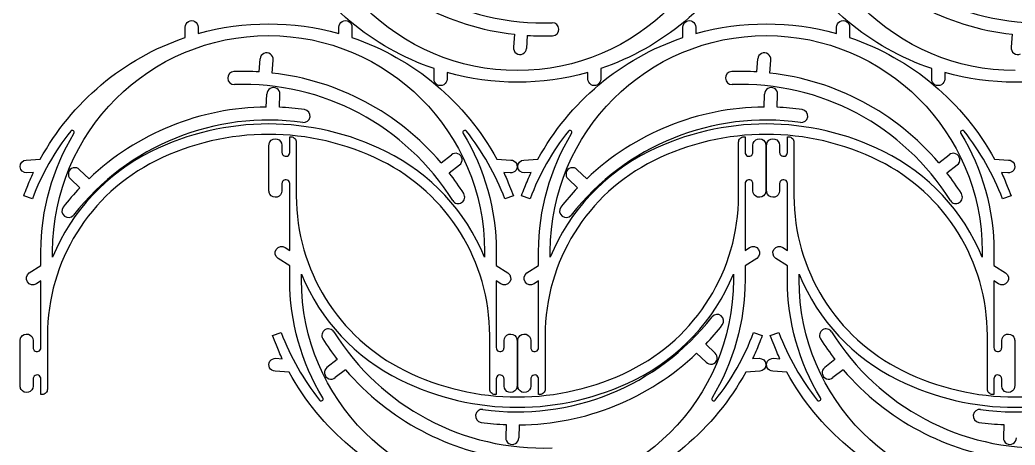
# Model space of a CAD drawing. Extents: x 5 to 3258, y 1 to 2262.
# Drawn here: x 5 to 1089, y 873 to 1336 of the extents above; entities that cross this region are included whole.
import ezdxf

# ---------------------------------------------------------------- set-up
doc = ezdxf.new("R2010")
doc.units = 0
doc.layers.add('Capa_1', color=7, linetype='CONTINUOUS')

msp = doc.modelspace()

# ---------------------------------------------------------------- linework, layer by layer
at = {"layer": 'Capa_1', "color": 7}
for points in [[(185.037468, 1316.693563), (185.037468, 1328.166111)], [(366.749713, 1328.166111), (366.749713, 1316.693563)], [(727.266492, 1316.693563), (727.266492, 1328.166111)], [(741.439723, 1328.166111), (741.439723, 1321.079496)], [(908.978737, 1328.166111), (908.978737, 1316.693563)], [(543.666788, 1320.305648), (542.783736, 1306.159959)], [(557.790383, 1319.068707), (556.907329, 1304.92302)], [(1085.895812, 1320.305648), (1085.01276, 1306.159959)], [(265.772456, 1279.303954), (266.65551, 1293.449641)], [(279.896051, 1278.067013), (280.779103, 1292.212702)], [(808.00148, 1279.303954), (808.884534, 1293.449641)], [(822.125075, 1278.067013), (823.008126, 1292.212702)], [(456.15617, 1271.467644), (456.15617, 1282.940192)], [(637.868415, 1282.940192), (637.868415, 1271.467644)], [(998.385194, 1271.467644), (998.385194, 1282.940192)], [(623.695184, 1271.467644), (623.695184, 1278.554258)], [(273.441771, 1240.93336), (274.042184, 1255.093861)], [(287.617293, 1240.687208), (288.217706, 1254.847709)], [(815.670794, 1240.93336), (816.271207, 1255.093861)], [(829.846317, 1240.687208), (830.44673, 1254.847709)], [(298.98102, 1191.503991), (298.98102, 1198.590605), (298.98102, 1208.511893)], [(793.626681, 1208.511893), (795.044007, 1208.511893), (795.044007, 1198.590605)], [(841.210044, 1191.503991), (841.210044, 1198.590605), (841.210044, 1208.511893)], [(306.067635, 1202.842573), (306.067635, 1198.590605)], [(787.957393, 1144.291124), (787.957393, 1198.590605)], [(848.296658, 1202.842573), (848.296658, 1198.590605)], [(463.858192, 1180.252608), (475.091703, 1188.894859)], [(1006.087216, 1180.252608), (1017.320727, 1188.894859)], [(80.263004, 1162.884072), (69.994393, 1172.653202)], [(472.781479, 1169.235304), (484.01499, 1177.877556)], [(622.492028, 1162.884072), (612.223416, 1172.653202)], [(1015.010503, 1169.235304), (1026.244014, 1177.877556)], [(70.236981, 1152.859861), (59.968372, 1162.628992)], [(539.173556, 1169.103314), (532.096834, 1169.477289)], [(561.919161, 1169.476892), (554.842424, 1169.102945)], [(612.466004, 1152.859861), (602.197395, 1162.628992)], [(1081.402579, 1169.103314), (1074.325858, 1169.477289)], [(795.044007, 1157.488271), (795.044007, 1084.68292)], [(560.771475, 1140.900489), (551.437499, 1144.263257)], [(294.035074, 1087.897408), (294.035272, 1087.897805)], [(294.035272, 1087.897805), (298.98102, 1084.68292)], [(836.264098, 1087.897408), (836.264296, 1087.897805)], [(836.264296, 1087.897805), (841.210044, 1084.68292)], [(298.98102, 1052.60709), (298.98102, 1067.804419), (298.979518, 1067.778907), (286.310523, 1076.014205)], [(511.168957, 1083.618337), (511.168957, 1077.537937)], [(523.924863, 1083.617572), (523.924863, 1068.420243), (523.926365, 1068.445755), (536.59536, 1060.210457)], [(807.714298, 1076.014573), (795.045291, 1067.779276), (795.043792, 1067.804787)], [(841.210044, 1052.60709), (841.210044, 1067.804419), (841.208542, 1067.778907), (828.539546, 1076.014205)], [(1053.397981, 1083.618337), (1053.397981, 1077.537937)], [(1066.153886, 1083.617572), (1066.153886, 1068.420243), (1066.155389, 1068.445755), (1078.824384, 1060.210457)], [(15.191586, 1060.210089), (27.860592, 1068.445386), (27.862092, 1068.419874)], [(557.420609, 1060.210089), (570.089616, 1068.445386), (570.091115, 1068.419874)], [(311.736926, 1052.606324), (311.736926, 1058.686724)], [(853.96595, 1052.606324), (853.96595, 1058.686724)], [(27.861876, 978.736391), (27.861876, 1051.541742)], [(528.870611, 1048.326857), (523.924863, 1051.541742)], [(528.870809, 1048.327254), (528.870611, 1048.326857)], [(570.0909, 978.736391), (570.0909, 1051.541742)], [(1071.099634, 1048.326857), (1066.153886, 1051.541742)], [(1071.099833, 1048.327254), (1071.099634, 1048.326857)], [(34.94849, 991.933537), (34.94849, 937.634057)], [(577.177514, 991.933537), (577.177514, 937.634057)], [(804.363432, 995.324173), (813.697408, 991.961405)], [(752.259834, 982.660308), (762.528442, 972.891177)], [(283.732328, 967.121348), (290.809049, 966.747373)], [(350.78136, 965.728264), (339.547849, 957.086013)], [(742.23381, 972.636097), (752.502422, 962.866967)], [(803.215746, 966.74777), (810.292483, 967.121717)], [(825.961351, 967.121348), (833.038072, 966.747373)], [(893.010384, 965.728264), (881.776873, 957.086013)], [(359.704647, 954.71096), (348.471136, 946.068709)], [(901.933671, 954.71096), (890.70016, 946.068709)], [(523.924863, 944.720671), (523.924863, 937.634057), (523.924863, 927.712769)], [(811.040518, 952.968246), (795.787724, 952.162129)], [(1066.153886, 944.720671), (1066.153886, 937.634057), (1066.153886, 927.712769), (1064.736564, 927.712769)], [(29.279202, 927.712769), (27.861876, 927.712769), (27.861876, 937.634057)], [(516.838249, 933.382089), (516.838249, 937.634057)], [(571.508226, 927.712769), (570.0909, 927.712769), (570.0909, 937.634057)], [(1059.067272, 933.382089), (1059.067272, 937.634057)], [(534.879521, 894.832961), (534.279108, 880.67246)], [(549.055044, 894.586809), (548.454631, 880.426308)], [(1077.108545, 894.832961), (1076.508132, 880.67246)]]:
    msp.add_lwpolyline(points, dxfattribs=at)
for points in [[(403.767379, 1192.537755)], [(945.996403, 1192.537755)], [(419.138504, 943.686907)], [(961.367528, 943.686907)]]:
    msp.add_lwpolyline(points, close=True, dxfattribs=at)
for points in [[(547.012512, 1280.784557), (417.090859, 1280.784557), (311.761626, 1386.093767), (311.736926, 1516.015417)], [(782.288099, 1516.015417), (782.263398, 1386.093767), (676.934165, 1280.784557), (547.012512, 1280.784557)], [(1089.241536, 1280.784557), (959.319883, 1280.784557), (853.99065, 1386.093767), (853.96595, 1516.015417)], [(347.079585, 1459.27992), (398.062337, 1377.690465), (488.699797, 1329.497672), (584.849714, 1332.8553)], [(889.308609, 1459.27992), (940.291361, 1377.690465), (1030.928821, 1329.497672), (1127.078738, 1332.8553)], [(456.15617, 1282.940192), (388.731204, 1305.754935), (332.357393, 1353.101311), (298.237096, 1415.570854)], [(359.704647, 1418.120053), (406.385055, 1363.34459), (472.152518, 1328.37541), (543.666788, 1320.305648)], [(795.787724, 1415.571222), (761.667442, 1353.101495), (705.293531, 1305.754974), (637.868415, 1282.940192)], [(998.385194, 1282.940192), (930.960228, 1305.754935), (874.586417, 1353.101311), (840.46612, 1415.570854)], [(901.933671, 1418.120053), (948.614079, 1363.34459), (1014.381542, 1328.37541), (1085.895812, 1320.305648)], [(185.037468, 1328.166111), (185.037468, 1330.697914), (186.388169, 1333.037398), (188.580776, 1334.3033)], [(188.580776, 1334.3033), (190.773382, 1335.569202), (193.474785, 1335.569202), (195.667391, 1334.3033)], [(195.667391, 1334.3033), (197.859998, 1333.037398), (199.210699, 1330.697914), (199.210699, 1328.166111)], [(199.210699, 1321.079496), (249.361464, 1335.17173), (302.42572, 1335.17173), (352.576485, 1321.079496)], [(352.576485, 1328.166111), (352.576485, 1330.697914), (353.927186, 1333.037397), (356.119792, 1334.303298)], [(356.119792, 1334.303298), (358.312398, 1335.5692), (361.0138, 1335.5692), (363.206406, 1334.303298)], [(363.206406, 1334.303298), (365.399012, 1333.037397), (366.749713, 1330.697914), (366.749713, 1328.166111)], [(727.266492, 1328.166111), (727.266492, 1330.697914), (728.617193, 1333.037398), (730.8098, 1334.3033)], [(730.8098, 1334.3033), (733.002406, 1335.569202), (735.703809, 1335.569202), (737.896415, 1334.3033)], [(737.896415, 1334.3033), (740.089022, 1333.037398), (741.439723, 1330.697914), (741.439723, 1328.166111)], [(741.439723, 1321.079496), (791.590488, 1335.17173), (844.654744, 1335.17173), (894.805508, 1321.079496)], [(894.805508, 1328.166111), (894.805508, 1330.697914), (896.156209, 1333.037397), (898.348816, 1334.303298)], [(898.348816, 1334.303298), (900.541422, 1335.5692), (903.242824, 1335.5692), (905.43543, 1334.303298)], [(905.43543, 1334.303298), (907.628036, 1333.037397), (908.978737, 1330.697914), (908.978737, 1328.166111)], [(199.210699, 1328.166111), (199.210699, 1328.166111), (199.210699, 1321.079496), (199.210699, 1321.079496)], [(352.576485, 1321.079496), (352.576485, 1321.079496), (352.576485, 1328.166111), (352.576485, 1328.166111)], [(592.177944, 1326.020229), (592.04138, 1329.931143), (588.760655, 1332.991089), (584.849714, 1332.8553)], [(585.344322, 1318.690648), (589.255209, 1318.827984), (592.314507, 1322.109315), (592.177944, 1326.020229)], [(894.805508, 1321.079496), (894.805508, 1321.079496), (894.805508, 1328.166111), (894.805508, 1328.166111)], [(27.118159, 1184.062533), (61.238441, 1246.53226), (117.612352, 1293.878781), (185.037468, 1316.693563)], [(40.617785, 1083.618337), (40.642485, 1213.539988), (145.971718, 1318.849198), (275.893371, 1318.849198)], [(275.893371, 1318.849198), (405.815024, 1318.849198), (511.144257, 1213.539988), (511.168957, 1083.618337)], [(366.749713, 1316.693563), (434.174679, 1293.87882), (490.54849, 1246.532444), (524.668787, 1184.062901)], [(557.790383, 1319.068707), (566.963469, 1318.496063), (576.158978, 1318.369894), (585.344322, 1318.690648)], [(569.347182, 1184.062533), (603.467465, 1246.53226), (659.841376, 1293.878781), (727.266492, 1316.693563)], [(582.846808, 1083.618337), (582.871509, 1213.539988), (688.200742, 1318.849198), (818.122395, 1318.849198)], [(818.122395, 1318.849198), (948.044047, 1318.849198), (1053.373281, 1213.539988), (1053.397981, 1083.618337)], [(908.978737, 1316.693563), (976.403703, 1293.87882), (1032.777513, 1246.532444), (1066.897811, 1184.062901)], [(542.783736, 1306.159959), (542.49486, 1303.600495), (543.616573, 1301.08565), (545.713939, 1299.590537)], [(552.879798, 1298.962953), (555.205124, 1300.070729), (556.746906, 1302.352305), (556.907329, 1304.92302)], [(1085.01276, 1306.159959), (1084.723884, 1303.600495), (1085.845597, 1301.08565), (1087.942963, 1299.590537)], [(270.683041, 1299.409708), (268.357715, 1298.301932), (266.815933, 1296.020355), (266.65551, 1293.449641)], [(277.8489, 1298.782124), (275.751534, 1300.277238), (273.008367, 1300.517483), (270.683041, 1299.409708)], [(280.779103, 1292.212702), (281.067979, 1294.772166), (279.946266, 1297.287011), (277.8489, 1298.782124)], [(545.713939, 1299.590537), (547.811305, 1298.095423), (550.554472, 1297.855178), (552.879798, 1298.962953)], [(812.912065, 1299.409708), (810.586739, 1298.301932), (809.044957, 1296.020355), (808.884534, 1293.449641)], [(820.077924, 1298.782124), (817.980558, 1300.277238), (815.237391, 1300.517483), (812.912065, 1299.409708)], [(823.008126, 1292.212702), (823.297003, 1294.772166), (822.17529, 1297.287011), (820.077924, 1298.782124)], [(1087.942963, 1299.590537), (1090.040329, 1298.095423), (1092.783496, 1297.855178), (1095.108822, 1298.962953)], [(238.218517, 1279.682013), (234.307631, 1279.544677), (231.248333, 1276.263346), (231.384896, 1272.352432)], [(265.772456, 1279.303954), (256.59937, 1279.876598), (247.403861, 1280.002767), (238.218517, 1279.682013)], [(780.447541, 1279.682013), (776.536654, 1279.544677), (773.477356, 1276.263346), (773.613919, 1272.352432)], [(808.00148, 1279.303954), (798.828394, 1279.876598), (789.632885, 1280.002767), (780.447541, 1279.682013)], [(231.384896, 1272.352432), (231.521459, 1268.441518), (234.802184, 1265.381572), (238.713125, 1265.517361)], [(476.483254, 1139.092741), (425.500502, 1220.682196), (334.863042, 1268.874989), (238.713125, 1265.517361)], [(463.858192, 1180.252608), (417.177784, 1235.028071), (351.410321, 1269.997251), (279.896051, 1278.067013)], [(459.699477, 1265.330456), (457.506871, 1266.596358), (456.15617, 1268.935841), (456.15617, 1271.467644)], [(470.329398, 1271.467644), (470.329398, 1268.935841), (468.978697, 1266.596358), (466.786091, 1265.330456)], [(623.695184, 1278.554258), (573.544419, 1264.462024), (520.480163, 1264.462024), (470.329398, 1278.554258)], [(470.329398, 1278.554258), (470.329398, 1278.554258), (470.329398, 1271.467644), (470.329398, 1271.467644)], [(627.238492, 1265.330455), (625.045885, 1266.596357), (623.695184, 1268.93584), (623.695184, 1271.467644)], [(637.868415, 1271.467644), (637.868415, 1268.93584), (636.517714, 1266.596357), (634.325107, 1265.330455)], [(773.613919, 1272.352432), (773.750482, 1268.441518), (777.031208, 1265.381572), (780.942149, 1265.517361)], [(1018.712278, 1139.092741), (967.729526, 1220.682196), (877.092066, 1268.874989), (780.942149, 1265.517361)], [(1006.087216, 1180.252608), (959.406808, 1235.028071), (893.639345, 1269.997251), (822.125075, 1278.067013)], [(1001.928501, 1265.330456), (999.735895, 1266.596358), (998.385194, 1268.935841), (998.385194, 1271.467644)], [(1012.558422, 1271.467644), (1012.558422, 1268.935841), (1011.207721, 1266.596358), (1009.015115, 1265.330456)], [(1165.924208, 1278.554258), (1115.773443, 1264.462024), (1062.709187, 1264.462024), (1012.558422, 1278.554258)], [(1012.558422, 1278.554258), (1012.558422, 1278.554258), (1012.558422, 1271.467644), (1012.558422, 1271.467644)], [(277.643056, 1261.32092), (275.400913, 1260.053254), (274.022464, 1257.669476), (274.042184, 1255.093861)], [(284.8352, 1261.196031), (282.638421, 1262.540777), (279.885199, 1262.588585), (277.643056, 1261.32092)], [(288.217706, 1254.847709), (288.326835, 1257.421087), (287.031979, 1259.851286), (284.8352, 1261.196031)], [(466.786091, 1265.330456), (464.593485, 1264.064555), (461.892083, 1264.064555), (459.699477, 1265.330456)], [(634.325107, 1265.330455), (632.132501, 1264.064553), (629.431098, 1264.064553), (627.238492, 1265.330455)], [(819.872079, 1261.32092), (817.629937, 1260.053254), (816.251488, 1257.669476), (816.271207, 1255.093861)], [(827.064224, 1261.196031), (824.867445, 1262.540777), (822.114222, 1262.588585), (819.872079, 1261.32092)], [(830.44673, 1254.847709), (830.555859, 1257.421087), (829.261003, 1259.851286), (827.064224, 1261.196031)], [(1009.015115, 1265.330456), (1006.822509, 1264.064555), (1004.121107, 1264.064555), (1001.928501, 1265.330456)], [(313.087291, 1224.147667), (217.815061, 1237.537304), (122.636604, 1199.082711), (63.404721, 1123.26936)], [(273.441771, 1240.93336), (201.475743, 1240.383082), (132.413287, 1212.480039), (80.263004, 1162.884072)], [(315.059799, 1238.183022), (305.958304, 1239.46215), (296.799983, 1240.297866), (287.617293, 1240.687208)], [(321.089835, 1230.179286), (321.634452, 1234.0545), (318.934906, 1237.637639), (315.059799, 1238.183022)], [(855.316315, 1224.147667), (760.044085, 1237.537304), (664.865628, 1199.082711), (605.633744, 1123.26936)], [(815.670794, 1240.93336), (743.704767, 1240.383082), (674.642311, 1212.480039), (622.492028, 1162.884072)], [(857.288823, 1238.183022), (848.187327, 1239.46215), (839.029007, 1240.297866), (829.846317, 1240.687208)], [(863.318859, 1230.179286), (863.863476, 1234.0545), (861.163929, 1237.637639), (857.288823, 1238.183022)], [(403.767379, 1192.537755), (323.203345, 1232.508707), (228.583394, 1232.508707), (148.01936, 1192.537755)], [(313.087291, 1224.147667), (316.962614, 1223.603816), (320.545219, 1226.304071), (321.089835, 1230.179286)], [(945.996403, 1192.537755), (865.432369, 1232.508707), (770.812417, 1232.508707), (690.248383, 1192.537755)], [(855.316315, 1224.147667), (859.191637, 1223.603816), (862.774242, 1226.304071), (863.318859, 1230.179286)], [(60.378409, 1214.734986), (42.69731, 1192.436039), (28.584036, 1167.528122), (18.542451, 1140.900489)], [(63.258772, 1215.159307), (62.337228, 1215.800611), (61.075871, 1215.614794), (60.378409, 1214.734986)], [(63.861686, 1212.310967), (64.444342, 1213.270669), (64.180317, 1214.518002), (63.258772, 1215.159307)], [(398.728003, 1182.380596), (321.338908, 1220.776336), (230.447823, 1220.776336), (153.058728, 1182.380596)], [(488.528197, 1215.159699), (487.606647, 1214.518402), (487.342611, 1213.271071), (487.92526, 1212.311364)], [(491.408557, 1214.735355), (490.711103, 1215.615169), (489.449747, 1215.800996), (488.528197, 1215.159699)], [(533.244497, 1140.900857), (523.202918, 1167.52849), (509.08965, 1192.436406), (491.408557, 1214.735355)], [(602.607432, 1214.734986), (584.926334, 1192.436039), (570.813059, 1167.528122), (560.771475, 1140.900489)], [(605.487796, 1215.159307), (604.566251, 1215.800611), (603.304894, 1215.614794), (602.607432, 1214.734986)], [(606.09071, 1212.310967), (606.673366, 1213.270669), (606.40934, 1214.518002), (605.487796, 1215.159307)], [(940.957027, 1182.380596), (863.567931, 1220.776336), (772.676847, 1220.776336), (695.287751, 1182.380596)], [(1030.75722, 1215.159699), (1029.83567, 1214.518402), (1029.571635, 1213.271071), (1030.154283, 1212.311364)], [(1033.637581, 1214.735355), (1032.940126, 1215.615169), (1031.67877, 1215.800996), (1030.75722, 1215.159699)], [(1075.473521, 1140.900857), (1065.431942, 1167.52849), (1051.318673, 1192.436406), (1033.637581, 1214.735355)], [(27.862092, 1083.617204), (27.862099, 1129.000766), (40.313937, 1173.51443), (63.861686, 1212.310967)], [(277.299099, 1202.920724), (278.929605, 1205.663233), (282.191794, 1206.977966), (285.268332, 1206.132499)], [(285.268332, 1206.132499), (288.34487, 1205.287032), (290.477062, 1202.489862), (290.477083, 1199.299266)], [(298.98102, 1208.511893), (298.98102, 1208.511893), (300.398343, 1208.511893), (300.398343, 1208.511893)], [(300.398343, 1208.511893), (301.901938, 1208.511893), (303.343949, 1207.914591), (304.407148, 1206.851386)], [(304.407148, 1206.851386), (305.470347, 1205.788181), (306.067642, 1204.346168), (306.067635, 1202.842573)], [(487.92526, 1212.311364), (511.473017, 1173.51482), (523.924858, 1129.001145), (523.924863, 1083.617572)], [(570.091115, 1083.617204), (570.091123, 1129.000766), (582.542961, 1173.51443), (606.09071, 1212.310967)], [(787.957393, 1202.842573), (787.957385, 1204.346167), (788.55468, 1205.788181), (789.617879, 1206.851385)], [(789.617879, 1206.851385), (790.681077, 1207.914589), (792.123087, 1208.511892), (793.626681, 1208.511893)], [(803.547944, 1199.299266), (803.547964, 1202.489863), (805.680157, 1205.287035), (808.756696, 1206.132502)], [(808.756696, 1206.132502), (811.833235, 1206.97797), (815.095425, 1205.663235), (816.72593, 1202.920724)], [(819.528123, 1202.920724), (821.158628, 1205.663233), (824.420818, 1206.977966), (827.497355, 1206.132499)], [(827.497355, 1206.132499), (830.573893, 1205.287032), (832.706085, 1202.489862), (832.706107, 1199.299266)], [(841.210044, 1208.511893), (841.210044, 1208.511893), (842.627367, 1208.511893), (842.627367, 1208.511893)], [(842.627367, 1208.511893), (844.130961, 1208.511893), (845.572972, 1207.914591), (846.636171, 1206.851386)], [(846.636171, 1206.851386), (847.699371, 1205.788181), (848.296666, 1204.346168), (848.296658, 1202.842573)], [(1030.154283, 1212.311364), (1053.70204, 1173.51482), (1066.153881, 1129.001145), (1066.153886, 1083.617572)], [(276.303855, 1199.299266), (276.303864, 1200.573958), (276.647687, 1201.82505), (277.299099, 1202.920724)], [(276.303855, 1149.692995), (276.303855, 1149.692995), (276.303855, 1199.299266), (276.303855, 1199.299266)], [(290.477083, 1199.299266), (290.477083, 1199.299266), (290.477083, 1191.503991), (290.477083, 1191.503991)], [(306.067635, 1198.590605), (306.067635, 1198.590605), (306.067635, 1144.291124), (306.067635, 1144.291124)], [(787.957393, 1198.590605), (787.957393, 1198.590605), (787.957393, 1202.842573), (787.957393, 1202.842573)], [(795.044007, 1198.590605), (795.044007, 1198.590605), (795.044007, 1191.503991), (795.044007, 1191.503991)], [(803.547944, 1191.503991), (803.547944, 1191.503991), (803.547944, 1199.299266), (803.547944, 1199.299266)], [(816.72593, 1202.920724), (817.377342, 1201.82505), (817.721165, 1200.573958), (817.721173, 1199.299266)], [(817.721173, 1199.299266), (817.721173, 1199.299266), (817.721173, 1149.692995), (817.721173, 1149.692995)], [(818.532879, 1199.299266), (818.532887, 1200.573958), (818.876711, 1201.82505), (819.528123, 1202.920724)], [(818.532879, 1149.692995), (818.532879, 1149.692995), (818.532879, 1199.299266), (818.532879, 1199.299266)], [(832.706107, 1199.299266), (832.706107, 1199.299266), (832.706107, 1191.503991), (832.706107, 1191.503991)], [(848.296658, 1198.590605), (848.296658, 1198.590605), (848.296658, 1144.291124), (848.296658, 1144.291124)], [(5.167833, 1175.805937), (4.961376, 1179.712286), (7.959169, 1183.047095), (11.865365, 1183.256416)], [(11.865365, 1183.256416), (11.865365, 1183.256416), (27.118159, 1184.062533), (27.118159, 1184.062533)], [(153.058728, 1182.380596), (80.710419, 1146.485783), (34.948481, 1072.696867), (34.94849, 991.933537)], [(148.01936, 1192.537755), (99.486351, 1168.458634), (61.328409, 1127.601168), (40.617785, 1077.537937)], [(290.477083, 1191.503991), (290.477084, 1190.376299), (290.925058, 1189.294794), (291.722457, 1188.497395)], [(291.722457, 1188.497395), (292.938511, 1187.281341), (294.767358, 1186.917561), (296.35621, 1187.575684)], [(296.35621, 1187.575684), (297.945062, 1188.233808), (298.98102, 1189.78423), (298.98102, 1191.503991)], [(516.838249, 991.933537), (516.838256, 1072.696869), (471.076315, 1146.485785), (398.728003, 1182.380596)], [(511.168957, 1077.537937), (490.458332, 1127.601168), (452.300389, 1168.458635), (403.767379, 1192.537755)], [(482.176503, 1190.139107), (479.764193, 1191.041848), (477.052063, 1190.565538), (475.091703, 1188.894859)], [(486.703854, 1184.549328), (486.321926, 1187.096545), (484.588813, 1189.236366), (482.176503, 1190.139107)], [(484.01499, 1177.877556), (486.056459, 1179.448093), (487.085782, 1182.002112), (486.703854, 1184.549328)], [(524.668787, 1184.062901), (524.668787, 1184.062901), (539.92159, 1183.256813), (539.92159, 1183.256813)], [(539.92159, 1183.256813), (542.449869, 1183.123189), (544.714808, 1181.650895), (545.863227, 1179.39453)], [(547.396857, 1175.805937), (547.1904, 1179.712286), (550.188193, 1183.047095), (554.094389, 1183.256416)], [(554.094389, 1183.256416), (554.094389, 1183.256416), (569.347182, 1184.062533), (569.347182, 1184.062533)], [(695.287751, 1182.380596), (622.939442, 1146.485783), (577.177505, 1072.696867), (577.177514, 991.933537)], [(690.248383, 1192.537755), (641.715374, 1168.458634), (603.557433, 1127.601168), (582.846808, 1077.537937)], [(795.044007, 1191.503991), (795.044008, 1189.784231), (796.079967, 1188.233811), (797.668817, 1187.575687)], [(797.668817, 1187.575687), (799.257667, 1186.917564), (801.086513, 1187.281343), (802.302568, 1188.497395)], [(802.302568, 1188.497395), (803.099968, 1189.294793), (803.547943, 1190.376298), (803.547944, 1191.503991)], [(832.706107, 1191.503991), (832.706107, 1190.376299), (833.154081, 1189.294794), (833.95148, 1188.497395)], [(833.95148, 1188.497395), (835.167535, 1187.281341), (836.996382, 1186.917561), (838.585234, 1187.575684)], [(838.585234, 1187.575684), (840.174085, 1188.233808), (841.210044, 1189.78423), (841.210044, 1191.503991)], [(1059.067272, 991.933537), (1059.06728, 1072.696869), (1013.305339, 1146.485785), (940.957027, 1182.380596)], [(1053.397981, 1077.537937), (1032.687355, 1127.601168), (994.529413, 1168.458635), (945.996403, 1192.537755)], [(1024.405527, 1190.139107), (1021.993217, 1191.041848), (1019.281087, 1190.565538), (1017.320727, 1188.894859)], [(1028.932878, 1184.549328), (1028.55095, 1187.096545), (1026.817836, 1189.236366), (1024.405527, 1190.139107)], [(1026.244014, 1177.877556), (1028.285482, 1179.448093), (1029.314805, 1182.002112), (1028.932878, 1184.549328)], [(1066.897811, 1184.062901), (1066.897811, 1184.062901), (1082.150614, 1183.256813), (1082.150614, 1183.256813)], [(1082.150614, 1183.256813), (1084.678893, 1183.123189), (1086.943832, 1181.650895), (1088.09225, 1179.39453)], [(12.6134, 1169.102945), (8.706902, 1168.899352), (5.37429, 1171.899589), (5.167833, 1175.805937)], [(63.078425, 1174.631281), (60.584941, 1173.985645), (58.637628, 1172.038684), (57.991543, 1169.545317)], [(69.994393, 1172.653202), (68.219415, 1174.519687), (65.571909, 1175.276916), (63.078425, 1174.631281)], [(545.489209, 1172.31778), (544.109348, 1170.195038), (541.701835, 1168.96969), (539.173556, 1169.103314)], [(545.863227, 1179.39453), (547.011645, 1177.138164), (546.86907, 1174.440522), (545.489209, 1172.31778)], [(554.842424, 1169.102945), (550.935925, 1168.899352), (547.603314, 1171.899589), (547.396857, 1175.805937)], [(605.307449, 1174.631281), (602.813964, 1173.985645), (600.866652, 1172.038684), (600.220566, 1169.545317)], [(612.223416, 1172.653202), (610.448439, 1174.519687), (607.800933, 1175.276916), (605.307449, 1174.631281)], [(1087.718233, 1172.31778), (1086.338372, 1170.195038), (1083.930858, 1168.96969), (1081.402579, 1169.103314)], [(1088.09225, 1179.39453), (1089.240668, 1177.138164), (1089.098094, 1174.440522), (1087.718233, 1172.31778)], [(19.690137, 1169.476892), (19.690137, 1169.476892), (12.6134, 1169.102945), (12.6134, 1169.102945)], [(12.734638, 1153.538416), (14.889587, 1158.921126), (17.209178, 1164.236451), (19.690137, 1169.476892)], [(57.991543, 1169.545317), (57.345457, 1167.051949), (58.102208, 1164.404307), (59.968372, 1162.628992)], [(291.722457, 1160.494781), (290.925079, 1159.697403), (290.477106, 1158.615933), (290.477083, 1157.488271)], [(296.356171, 1161.416508), (294.767327, 1162.07461), (292.9385, 1161.710825), (291.722457, 1160.494781)], [(298.98102, 1157.488271), (298.980986, 1159.208016), (297.945015, 1160.758406), (296.356171, 1161.416508)], [(488.502864, 1146.603465), (483.632404, 1154.397822), (478.385745, 1161.950691), (472.781479, 1169.235304)], [(532.096834, 1169.477289), (534.375444, 1164.664226), (536.517973, 1159.787909), (538.521871, 1154.854145)], [(554.963661, 1153.538416), (557.118611, 1158.921126), (559.438202, 1164.236451), (561.919161, 1169.476892)], [(600.220566, 1169.545317), (599.574481, 1167.051949), (600.331232, 1164.404307), (602.197395, 1162.628992)], [(797.668856, 1161.416505), (796.080014, 1160.758403), (795.044043, 1159.208015), (795.044007, 1157.488271)], [(802.302568, 1160.494781), (801.086524, 1161.710823), (799.257699, 1162.074607), (797.668856, 1161.416505)], [(803.547944, 1157.488271), (803.54792, 1158.615934), (803.099947, 1159.697404), (802.302568, 1160.494781)], [(833.95148, 1160.494781), (833.154102, 1159.697403), (832.70613, 1158.615933), (832.706107, 1157.488271)], [(838.585194, 1161.416508), (836.99635, 1162.07461), (835.167524, 1161.710825), (833.95148, 1160.494781)], [(841.210044, 1157.488271), (841.21001, 1159.208016), (840.174038, 1160.758406), (838.585194, 1161.416508)], [(1030.731888, 1146.603465), (1025.861428, 1154.397822), (1020.614768, 1161.950691), (1015.010503, 1169.235304)], [(1074.325858, 1169.477289), (1076.604467, 1164.664226), (1078.746996, 1159.787909), (1080.750894, 1154.854145)], [(9.208475, 1144.263257), (10.329655, 1147.375314), (11.505223, 1150.467507), (12.734638, 1153.538416)], [(70.236981, 1152.859861), (63.901964, 1146.200958), (57.894553, 1139.237889), (52.23604, 1131.995331)], [(277.299099, 1146.07148), (276.647677, 1147.167171), (276.303854, 1148.418284), (276.303855, 1149.692995)], [(290.477083, 1149.692995), (290.477087, 1146.502389), (288.344904, 1143.705196), (285.268359, 1142.859713)], [(290.477083, 1157.488271), (290.477083, 1157.488271), (290.477083, 1149.692995), (290.477083, 1149.692995)], [(298.98102, 1084.68292), (298.98102, 1084.68292), (298.98102, 1157.488271), (298.98102, 1157.488271)], [(538.521871, 1154.854145), (539.944562, 1151.351377), (541.297034, 1147.820498), (542.578475, 1144.263626)], [(551.437499, 1144.263257), (552.558679, 1147.375314), (553.734246, 1150.467507), (554.963661, 1153.538416)], [(612.466004, 1152.859861), (606.130987, 1146.200958), (600.123577, 1139.237889), (594.465063, 1131.995331)], [(808.756669, 1142.85971), (805.680123, 1143.705192), (803.547939, 1146.502388), (803.547944, 1149.692995)], [(803.547944, 1149.692995), (803.547944, 1149.692995), (803.547944, 1157.488271), (803.547944, 1157.488271)], [(817.721173, 1149.692995), (817.721175, 1148.418284), (817.377352, 1147.167171), (816.72593, 1146.07148)], [(819.528123, 1146.07148), (818.876701, 1147.167171), (818.532877, 1148.418284), (818.532879, 1149.692995)], [(832.706107, 1149.692995), (832.706111, 1146.502389), (830.573927, 1143.705196), (827.497383, 1142.859713)], [(832.706107, 1157.488271), (832.706107, 1157.488271), (832.706107, 1149.692995), (832.706107, 1149.692995)], [(841.210044, 1084.68292), (841.210044, 1084.68292), (841.210044, 1157.488271), (841.210044, 1157.488271)], [(1080.750894, 1154.854145), (1082.173585, 1151.351377), (1083.526057, 1147.820498), (1084.807499, 1144.263626)], [(18.542451, 1140.900489), (18.542451, 1140.900489), (9.208475, 1144.263257), (9.208475, 1144.263257)], [(285.268359, 1142.859713), (282.191814, 1142.014231), (278.92961, 1143.328963), (277.299099, 1146.07148)], [(306.067635, 1144.291124), (306.067627, 1063.527793), (351.829568, 989.738876), (424.17788, 953.844066)], [(476.483254, 1139.092741), (478.55765, 1135.774492), (482.929019, 1134.765747), (486.247679, 1136.839487)], [(486.247679, 1136.839487), (489.566338, 1138.913226), (490.575947, 1143.284396), (488.502864, 1146.603465)], [(542.578475, 1144.263626), (542.578475, 1144.263626), (533.244497, 1140.900857), (533.244497, 1140.900857)], [(669.847156, 953.844066), (742.195464, 989.738879), (787.957402, 1063.527795), (787.957393, 1144.291124)], [(816.72593, 1146.07148), (815.09542, 1143.328961), (811.833215, 1142.014227), (808.756669, 1142.85971)], [(827.497383, 1142.859713), (824.420838, 1142.014231), (821.158634, 1143.328963), (819.528123, 1146.07148)], [(848.296658, 1144.291124), (848.296651, 1063.527793), (894.058592, 989.738876), (966.406904, 953.844066)], [(1018.712278, 1139.092741), (1020.786673, 1135.774492), (1025.158043, 1134.765747), (1028.476702, 1136.839487)], [(1028.476702, 1136.839487), (1031.795362, 1138.913226), (1032.804971, 1143.284396), (1030.731888, 1146.603465)], [(1084.807499, 1144.263626), (1084.807499, 1144.263626), (1075.473521, 1140.900857), (1075.473521, 1140.900857)], [(52.23604, 1131.995331), (49.827376, 1128.91114), (50.374543, 1124.458383), (53.458257, 1122.049109)], [(594.465063, 1131.995331), (592.0564, 1128.91114), (592.603566, 1124.458383), (595.687281, 1122.049109)], [(53.458257, 1122.049109), (56.541972, 1119.639836), (60.994837, 1120.186122), (63.404721, 1123.26936)], [(595.687281, 1122.049109), (598.770996, 1119.639836), (603.223861, 1120.186122), (605.633744, 1123.26936)], [(286.310523, 1076.014205), (283.039913, 1078.15159), (282.116257, 1082.532867), (284.245663, 1085.808678)], [(284.245663, 1085.808678), (286.375069, 1089.084489), (290.754082, 1090.018822), (294.035074, 1087.897408)], [(795.044007, 1084.68292), (795.044007, 1084.68292), (799.989741, 1087.897805), (799.989741, 1087.897805)], [(799.989741, 1087.897805), (803.270927, 1090.02386), (807.654057, 1089.090868), (809.784924, 1085.812805)], [(809.784924, 1085.812805), (811.915791, 1082.534741), (810.989231, 1078.150248), (807.714298, 1076.014573)], [(828.539546, 1076.014205), (825.268936, 1078.15159), (824.34528, 1082.532867), (826.474687, 1085.808678)], [(826.474687, 1085.808678), (828.604093, 1089.084489), (832.983106, 1090.018822), (836.264098, 1087.897408)], [(27.862092, 1068.419874), (27.862092, 1068.419874), (27.862092, 1083.617203), (27.862092, 1083.617204)], [(40.617785, 1077.537937), (40.617785, 1077.537937), (40.617785, 1083.618337), (40.617785, 1083.618337)], [(570.091115, 1068.419874), (570.091115, 1068.419874), (570.091115, 1083.617203), (570.091115, 1083.617204)], [(582.846808, 1077.537937), (582.846808, 1077.537937), (582.846808, 1083.618337), (582.846808, 1083.618337)], [(795.043792, 1067.804787), (795.043792, 1067.804787), (795.043792, 1052.607458), (795.043792, 1052.607458)], [(13.120959, 1050.411857), (10.990092, 1053.68992), (11.916652, 1058.074414), (15.191586, 1060.210089)], [(334.980624, 923.913298), (311.432866, 962.709842), (298.981026, 1007.223517), (298.98102, 1052.60709)], [(311.736926, 1058.686724), (332.447551, 1008.623494), (370.605494, 967.766027), (419.138504, 943.686907)], [(547.012512, 817.375464), (417.090859, 817.375464), (311.761626, 922.684674), (311.736926, 1052.606324)], [(536.59536, 1060.210457), (539.865971, 1058.073072), (540.789626, 1053.691794), (538.66022, 1050.415984)], [(782.288099, 1052.606324), (782.263398, 922.684674), (676.934165, 817.375464), (547.012512, 817.375464)], [(555.349983, 1050.411857), (553.219116, 1053.68992), (554.145676, 1058.074414), (557.420609, 1060.210089)], [(674.886523, 943.686907), (723.419532, 967.766027), (761.577474, 1008.623494), (782.288099, 1058.686724)], [(795.043792, 1052.607458), (795.043784, 1007.223896), (782.591946, 962.710231), (759.044197, 923.913695)], [(782.288099, 1058.686724), (782.288099, 1058.686724), (782.288099, 1052.606324), (782.288099, 1052.606324)], [(877.209647, 923.913298), (853.66189, 962.709842), (841.210049, 1007.223517), (841.210044, 1052.60709)], [(853.96595, 1058.686724), (874.676575, 1008.623494), (912.834518, 967.766027), (961.367528, 943.686907)], [(1089.241536, 817.375464), (959.319883, 817.375464), (853.99065, 922.684674), (853.96595, 1052.606324)], [(1078.824384, 1060.210457), (1082.094994, 1058.073072), (1083.01865, 1053.691794), (1080.889244, 1050.415984)], [(22.916142, 1048.326857), (19.634956, 1046.200802), (15.251827, 1047.133794), (13.120959, 1050.411857)], [(27.861876, 1051.541742), (27.861876, 1051.541742), (22.916142, 1048.326857), (22.916142, 1048.326857)], [(523.924863, 1051.541742), (523.924863, 1051.541742), (523.924863, 978.736391), (523.924863, 978.736391)], [(538.66022, 1050.415984), (536.530814, 1047.140173), (532.151801, 1046.205839), (528.870809, 1048.327254)], [(565.145166, 1048.326857), (561.86398, 1046.200802), (557.48085, 1047.133794), (555.349983, 1050.411857)], [(570.0909, 1051.541742), (570.0909, 1051.541742), (565.145166, 1048.326857), (565.145166, 1048.326857)], [(1066.153886, 1051.541742), (1066.153886, 1051.541742), (1066.153886, 978.736391), (1066.153886, 978.736391)], [(1080.889244, 1050.415984), (1078.759837, 1047.140173), (1074.380825, 1046.205839), (1071.099833, 1048.327254)], [(509.409523, 911.372503), (604.681753, 897.982866), (699.86021, 936.437459), (759.092094, 1012.250809)], [(769.038557, 1013.47106), (765.954842, 1015.880333), (761.501977, 1015.334048), (759.092094, 1012.250809)], [(770.260774, 1003.524838), (772.669438, 1006.60903), (772.122272, 1011.061787), (769.038557, 1013.47106)], [(1051.638547, 911.372503), (1146.910776, 897.982866), (1242.089234, 936.437459), (1301.321117, 1012.250809)], [(337.315161, 998.124081), (333.996501, 996.050342), (332.986892, 991.679172), (335.059975, 988.360103)], [(347.079585, 995.870827), (345.005189, 999.189076), (340.63382, 1000.197821), (337.315161, 998.124081)], [(752.259834, 982.660308), (758.594851, 989.319211), (764.602261, 996.28228), (770.260774, 1003.524838)], [(879.544184, 998.124081), (876.225525, 996.050342), (875.215916, 991.679172), (877.288999, 988.360103)], [(889.308609, 995.870827), (887.234213, 999.189076), (882.862844, 1000.197821), (879.544184, 998.124081)], [(5.18471, 986.531666), (5.184708, 987.806378), (5.528532, 989.05749), (6.179953, 990.153181)], [(6.179953, 990.153181), (7.810463, 992.895701), (11.072669, 994.210434), (14.149215, 993.364952)], [(14.149215, 993.364952), (17.225761, 992.519469), (19.357944, 989.722274), (19.357939, 986.531666)], [(280.327408, 991.961036), (280.327408, 991.961036), (289.661386, 995.323805), (289.661386, 995.323805)], [(284.384013, 981.370517), (282.961322, 984.873284), (281.608849, 988.404164), (280.327408, 991.961036)], [(289.661386, 995.323805), (299.702965, 968.696172), (313.816234, 943.788256), (331.497326, 921.489307)], [(335.059975, 988.360103), (339.930435, 980.565746), (345.177095, 973.012877), (350.78136, 965.728264)], [(347.079585, 995.870827), (398.062337, 914.281372), (488.699797, 866.088579), (584.849714, 869.446207)], [(516.838249, 937.634057), (516.838249, 937.634057), (516.838249, 991.933537), (516.838249, 991.933537)], [(532.4288, 986.531666), (532.428796, 989.722273), (534.560979, 992.519466), (537.637524, 993.364948)], [(537.637524, 993.364948), (540.714069, 994.210431), (543.976273, 992.895699), (545.606784, 990.153181)], [(545.606784, 990.153181), (546.258206, 989.05749), (546.60203, 987.806378), (546.602028, 986.531666)], [(547.413734, 986.531666), (547.413732, 987.806378), (547.757555, 989.05749), (548.408977, 990.153181)], [(548.408977, 990.153181), (550.039487, 992.895701), (553.301692, 994.210434), (556.378238, 993.364952)], [(556.378238, 993.364952), (559.454784, 992.519469), (561.586968, 989.722274), (561.586963, 986.531666)], [(762.527475, 921.489676), (780.208573, 943.788623), (794.321847, 968.69654), (804.363432, 995.324173)], [(813.697408, 991.961405), (812.576228, 988.849348), (811.400661, 985.757154), (810.171245, 982.686246)], [(822.556432, 991.961036), (822.556432, 991.961036), (831.890409, 995.323805), (831.890409, 995.323805)], [(826.613036, 981.370517), (825.190345, 984.873284), (823.837873, 988.404164), (822.556432, 991.961036)], [(831.890409, 995.323805), (841.931989, 968.696172), (856.045257, 943.788256), (873.72635, 921.489307)], [(877.288999, 988.360103), (882.159459, 980.565746), (887.406118, 973.012877), (893.010384, 965.728264)], [(889.308609, 995.870827), (940.291361, 914.281372), (1030.928821, 866.088579), (1127.078738, 869.446207)], [(1059.067272, 937.634057), (1059.067272, 937.634057), (1059.067272, 991.933537), (1059.067272, 991.933537)], [(1074.657823, 986.531666), (1074.65782, 989.722273), (1076.790003, 992.519466), (1079.866548, 993.364948)], [(1079.866548, 993.364948), (1082.943092, 994.210431), (1086.205297, 992.895699), (1087.835808, 990.153181)], [(1087.835808, 990.153181), (1088.48723, 989.05749), (1088.831053, 987.806378), (1088.831052, 986.531666)], [(5.18471, 936.925396), (5.18471, 936.925396), (5.18471, 986.531666), (5.18471, 986.531666)], [(19.357939, 986.531666), (19.357939, 986.531666), (19.357939, 978.736391), (19.357939, 978.736391)], [(19.357939, 978.736391), (19.357963, 977.608728), (19.805936, 976.527258), (20.603315, 975.729881)], [(25.237027, 974.808157), (26.82587, 975.466258), (27.861841, 977.016647), (27.861876, 978.736391)], [(290.809049, 966.747373), (288.530439, 971.560436), (286.38791, 976.436752), (284.384013, 981.370517)], [(523.924863, 978.736391), (523.924897, 977.016646), (524.960869, 975.466255), (526.549713, 974.808153)], [(531.183427, 975.729881), (531.980805, 976.527258), (532.428777, 977.608728), (532.4288, 978.736391)], [(532.4288, 978.736391), (532.4288, 978.736391), (532.4288, 986.531666), (532.4288, 986.531666)], [(546.602028, 986.531666), (546.602028, 986.531666), (546.602028, 936.925396), (546.602028, 936.925396)], [(547.413734, 936.925396), (547.413734, 936.925396), (547.413734, 986.531666), (547.413734, 986.531666)], [(561.586963, 986.531666), (561.586963, 986.531666), (561.586963, 978.736391), (561.586963, 978.736391)], [(561.586963, 978.736391), (561.586986, 977.608728), (562.03496, 976.527258), (562.832339, 975.729881)], [(567.466051, 974.808157), (569.054893, 975.466258), (570.090864, 977.016647), (570.0909, 978.736391)], [(810.171245, 982.686246), (808.016296, 977.303536), (805.696705, 971.98821), (803.215746, 966.74777)], [(833.038072, 966.747373), (830.759463, 971.560436), (828.616934, 976.436752), (826.613036, 981.370517)], [(1066.153886, 978.736391), (1066.153921, 977.016646), (1067.189892, 975.466255), (1068.778736, 974.808153)], [(1073.41245, 975.729881), (1074.209828, 976.527258), (1074.657801, 977.608728), (1074.657823, 978.736391)], [(1074.657823, 978.736391), (1074.657823, 978.736391), (1074.657823, 986.531666), (1074.657823, 986.531666)], [(1088.831052, 986.531666), (1088.831052, 986.531666), (1088.831052, 936.925396), (1088.831052, 936.925396)], [(20.603315, 975.729881), (21.819359, 974.513839), (23.648184, 974.150055), (25.237027, 974.808157)], [(277.416674, 963.906882), (278.796535, 966.029624), (281.204048, 967.254972), (283.732328, 967.121348)], [(526.549713, 974.808153), (528.138556, 974.150051), (529.967383, 974.513837), (531.183427, 975.729881)], [(549.055044, 894.586809), (621.021071, 895.137087), (690.083527, 923.040131), (742.23381, 972.636097)], [(562.832339, 975.729881), (564.048383, 974.513839), (565.877208, 974.150055), (567.466051, 974.808157)], [(759.418389, 960.888889), (761.911873, 961.534524), (763.859186, 963.481485), (764.505272, 965.974853)], [(764.505272, 965.974853), (765.151357, 968.46822), (764.394606, 971.115863), (762.528442, 972.891177)], [(810.292483, 967.121717), (814.198982, 967.32531), (817.531593, 964.325073), (817.73805, 960.418725)], [(819.645698, 963.906882), (821.025559, 966.029624), (823.433072, 967.254972), (825.961351, 967.121348)], [(1068.778736, 974.808153), (1070.36758, 974.150051), (1072.196407, 974.513837), (1073.41245, 975.729881)], [(277.042657, 956.830132), (275.894239, 959.086498), (276.036813, 961.78414), (277.416674, 963.906882)], [(282.984293, 952.967849), (280.456014, 953.101472), (278.191075, 954.573766), (277.042657, 956.830132)], [(339.547849, 957.086013), (337.506381, 955.515475), (336.477058, 952.961456), (336.858985, 950.41424)], [(359.704647, 954.71096), (406.385055, 899.935497), (472.152518, 864.966317), (543.666788, 856.896555)], [(752.502422, 962.866967), (754.277399, 961.000483), (756.924905, 960.243253), (759.418389, 960.888889)], [(817.73805, 960.418725), (817.944507, 956.512376), (814.946714, 953.177566), (811.040518, 952.968246)], [(819.27168, 956.830132), (818.123262, 959.086498), (818.265837, 961.78414), (819.645698, 963.906882)], [(825.213317, 952.967849), (822.685037, 953.101472), (820.420099, 954.573766), (819.27168, 956.830132)], [(881.776873, 957.086013), (879.735404, 955.515475), (878.706081, 952.961456), (879.088009, 950.41424)], [(901.933671, 954.71096), (948.614079, 899.935497), (1014.381542, 864.966317), (1085.895812, 856.896555)], [(20.603315, 947.727266), (19.805915, 946.929868), (19.35794, 945.848364), (19.357939, 944.720671)], [(19.357939, 944.720671), (19.357939, 944.720671), (19.357939, 936.925396), (19.357939, 936.925396)], [(25.237066, 948.648974), (23.648216, 949.307098), (21.81937, 948.943319), (20.603315, 947.727266)], [(27.861876, 944.720671), (27.861875, 946.440431), (26.825917, 947.990851), (25.237066, 948.648974)], [(27.861876, 937.634057), (27.861876, 937.634057), (27.861876, 944.720671), (27.861876, 944.720671)], [(298.237096, 952.161761), (298.237096, 952.161761), (282.984293, 952.967849), (282.984293, 952.967849)], [(456.15617, 819.531099), (388.731204, 842.345842), (332.357393, 889.692218), (298.237096, 952.161761)], [(336.858985, 950.41424), (337.240913, 947.867024), (338.974027, 945.727202), (341.386336, 944.824461)], [(341.386336, 944.824461), (343.798646, 943.92172), (346.510776, 944.39803), (348.471136, 946.068709)], [(419.138504, 943.686907), (499.702538, 903.715955), (594.32249, 903.715955), (674.886523, 943.686907)], [(424.17788, 953.844066), (501.566976, 915.448326), (592.45806, 915.448326), (669.847156, 953.844066)], [(526.549673, 948.648977), (524.960822, 947.990854), (523.924863, 946.440432), (523.924863, 944.720671)], [(531.183427, 947.727266), (529.967372, 948.943321), (528.138525, 949.307101), (526.549673, 948.648977)], [(532.4288, 944.720671), (532.4288, 945.848363), (531.980825, 946.929868), (531.183427, 947.727266)], [(532.4288, 936.925396), (532.4288, 936.925396), (532.4288, 944.720671), (532.4288, 944.720671)], [(562.832339, 947.727266), (562.034939, 946.929868), (561.586964, 945.848364), (561.586963, 944.720671)], [(561.586963, 944.720671), (561.586963, 944.720671), (561.586963, 936.925396), (561.586963, 936.925396)], [(567.46609, 948.648974), (565.87724, 949.307098), (564.048394, 948.943319), (562.832339, 947.727266)], [(570.0909, 944.720671), (570.090899, 946.440431), (569.05494, 947.990851), (567.46609, 948.648974)], [(570.0909, 937.634057), (570.0909, 937.634057), (570.0909, 944.720671), (570.0909, 944.720671)], [(795.787724, 952.162129), (761.667442, 889.692402), (705.293531, 842.345881), (637.868415, 819.531099)], [(840.46612, 952.161761), (840.46612, 952.161761), (825.213317, 952.967849), (825.213317, 952.967849)], [(998.385194, 819.531099), (930.960228, 842.345842), (874.586417, 889.692218), (840.46612, 952.161761)], [(879.088009, 950.41424), (879.469936, 947.867024), (881.20305, 945.727202), (883.61536, 944.824461)], [(883.61536, 944.824461), (886.02767, 943.92172), (888.7398, 944.39803), (890.70016, 946.068709)], [(961.367528, 943.686907), (1041.931561, 903.715955), (1136.551513, 903.715955), (1217.115547, 943.686907)], [(966.406904, 953.844066), (1043.795999, 915.448326), (1134.687084, 915.448326), (1212.076179, 953.844066)], [(1068.778697, 948.648977), (1067.189845, 947.990854), (1066.153886, 946.440432), (1066.153886, 944.720671)], [(1073.41245, 947.727266), (1072.196396, 948.943321), (1070.367549, 949.307101), (1068.778697, 948.648977)], [(1074.657823, 944.720671), (1074.657823, 945.848363), (1074.209849, 946.929868), (1073.41245, 947.727266)], [(1074.657823, 936.925396), (1074.657823, 936.925396), (1074.657823, 944.720671), (1074.657823, 944.720671)], [(6.179953, 933.303937), (5.528541, 934.399612), (5.184719, 935.650703), (5.18471, 936.925396)], [(14.149187, 930.092159), (11.072648, 929.246692), (7.810458, 930.561427), (6.179953, 933.303937)], [(19.357939, 936.925396), (19.357919, 933.734799), (17.225727, 930.937627), (14.149187, 930.092159)], [(34.94849, 933.382089), (34.948498, 931.878495), (34.351203, 930.436481), (33.288005, 929.373277)], [(34.94849, 937.634057), (34.94849, 937.634057), (34.94849, 933.382089), (34.94849, 933.382089)], [(518.498735, 929.373276), (517.435536, 930.43648), (516.838241, 931.878494), (516.838249, 933.382089)], [(537.637551, 930.092163), (534.561013, 930.93763), (532.428822, 933.7348), (532.4288, 936.925396)], [(545.606784, 933.303937), (543.976278, 930.561429), (540.714089, 929.246696), (537.637551, 930.092163)], [(546.602028, 936.925396), (546.602019, 935.650703), (546.258196, 934.399612), (545.606784, 933.303937)], [(548.408977, 933.303937), (547.757565, 934.399612), (547.413742, 935.650703), (547.413734, 936.925396)], [(556.378211, 930.092159), (553.301672, 929.246692), (550.039481, 930.561427), (548.408977, 933.303937)], [(561.586963, 936.925396), (561.586943, 933.734799), (559.45475, 930.937627), (556.378211, 930.092159)], [(577.177514, 933.382089), (577.177522, 931.878495), (576.580227, 930.436481), (575.517028, 929.373277)], [(577.177514, 937.634057), (577.177514, 937.634057), (577.177514, 933.382089), (577.177514, 933.382089)], [(1060.727759, 929.373276), (1059.66456, 930.43648), (1059.067265, 931.878494), (1059.067272, 933.382089)], [(1079.866575, 930.092163), (1076.790037, 930.93763), (1074.657845, 933.7348), (1074.657823, 936.925396)], [(1087.835808, 933.303937), (1086.205302, 930.561429), (1082.943113, 929.246696), (1079.866575, 930.092163)], [(1088.831052, 936.925396), (1088.831043, 935.650703), (1088.48722, 934.399612), (1087.835808, 933.303937)], [(33.288005, 929.373277), (32.224806, 928.310072), (30.782796, 927.71277), (29.279202, 927.712769)], [(334.377687, 921.064963), (335.299237, 921.70626), (335.563272, 922.953591), (334.980624, 923.913298)], [(522.50754, 927.712769), (521.003945, 927.712769), (519.561935, 928.310071), (518.498735, 929.373276)], [(523.924863, 927.712769), (523.924863, 927.712769), (522.50754, 927.712769), (522.50754, 927.712769)], [(575.517028, 929.373277), (574.45383, 928.310072), (573.01182, 927.71277), (571.508226, 927.712769)], [(759.044197, 923.913695), (758.461541, 922.953993), (758.725567, 921.70666), (759.647111, 921.065355)], [(876.60671, 921.064963), (877.52826, 921.70626), (877.792296, 922.953591), (877.209647, 923.913298)], [(1064.736564, 927.712769), (1063.232969, 927.712769), (1061.790958, 928.310071), (1060.727759, 929.373276)], [(331.497326, 921.489307), (332.194781, 920.609493), (333.456137, 920.423666), (334.377687, 921.064963)], [(509.409523, 911.372503), (505.534201, 911.916353), (501.951596, 909.216098), (501.406979, 905.340884)], [(759.647111, 921.065355), (760.568656, 920.424051), (761.830013, 920.609867), (762.527475, 921.489676)], [(873.72635, 921.489307), (874.423804, 920.609493), (875.68516, 920.423666), (876.60671, 921.064963)], [(1051.638547, 911.372503), (1047.763224, 911.916353), (1044.180619, 909.216098), (1043.636003, 905.340884)], [(501.406979, 905.340884), (500.862362, 901.465669), (503.561908, 897.88253), (507.437015, 897.337147)], [(1043.636003, 905.340884), (1043.091386, 901.465669), (1045.790932, 897.88253), (1049.666039, 897.337147)], [(507.437015, 897.337147), (516.53851, 896.05802), (525.696831, 895.222304), (534.879521, 894.832961)], [(1049.666039, 897.337147), (1058.767534, 896.05802), (1067.925855, 895.222304), (1077.108545, 894.832961)], [(534.279108, 880.67246), (534.169979, 878.099083), (535.464835, 875.668884), (537.661614, 874.324138)], [(544.853758, 874.199249), (547.095901, 875.466915), (548.47435, 877.850693), (548.454631, 880.426308)], [(1076.508132, 880.67246), (1076.399002, 878.099083), (1077.693858, 875.668884), (1079.890638, 874.324138)], [(1087.082782, 874.199249), (1089.324925, 875.466915), (1090.703373, 877.850693), (1090.683654, 880.426308)], [(537.661614, 874.324138), (539.858393, 872.979392), (542.611616, 872.931584), (544.853758, 874.199249)], [(1079.890638, 874.324138), (1082.087417, 872.979392), (1084.840639, 872.931584), (1087.082782, 874.199249)]]:
    msp.add_open_spline(points, degree=3, dxfattribs=at)

doc.saveas('drawing.dxf')
